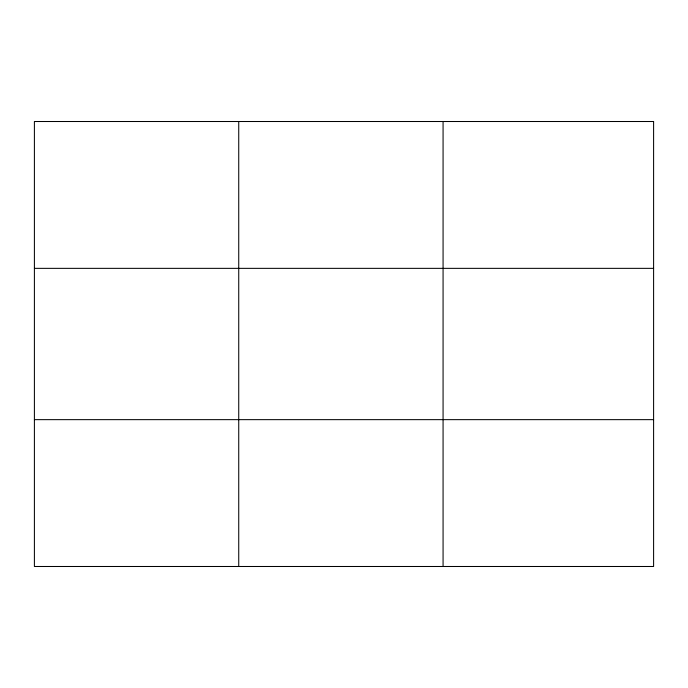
<?xml version="1.0" encoding="UTF-8"?>
<svg xmlns="http://www.w3.org/2000/svg" width="688" height="688" viewBox="0 0 688 688"><rect width="100%" height="100%" fill="white"/><g stroke="black" fill="none" stroke-linecap="round" stroke-linejoin="round"><path stroke-width="1.03" d="M238.736 121.509L238.736 566.491M443.072 121.509L443.072 566.491M34.4 268.354L653.6 268.354M34.4 419.646L653.6 419.646M653.6 121.509L653.6 566.491L34.4 566.491L34.4 121.509L653.6 121.509"/></g></svg>
